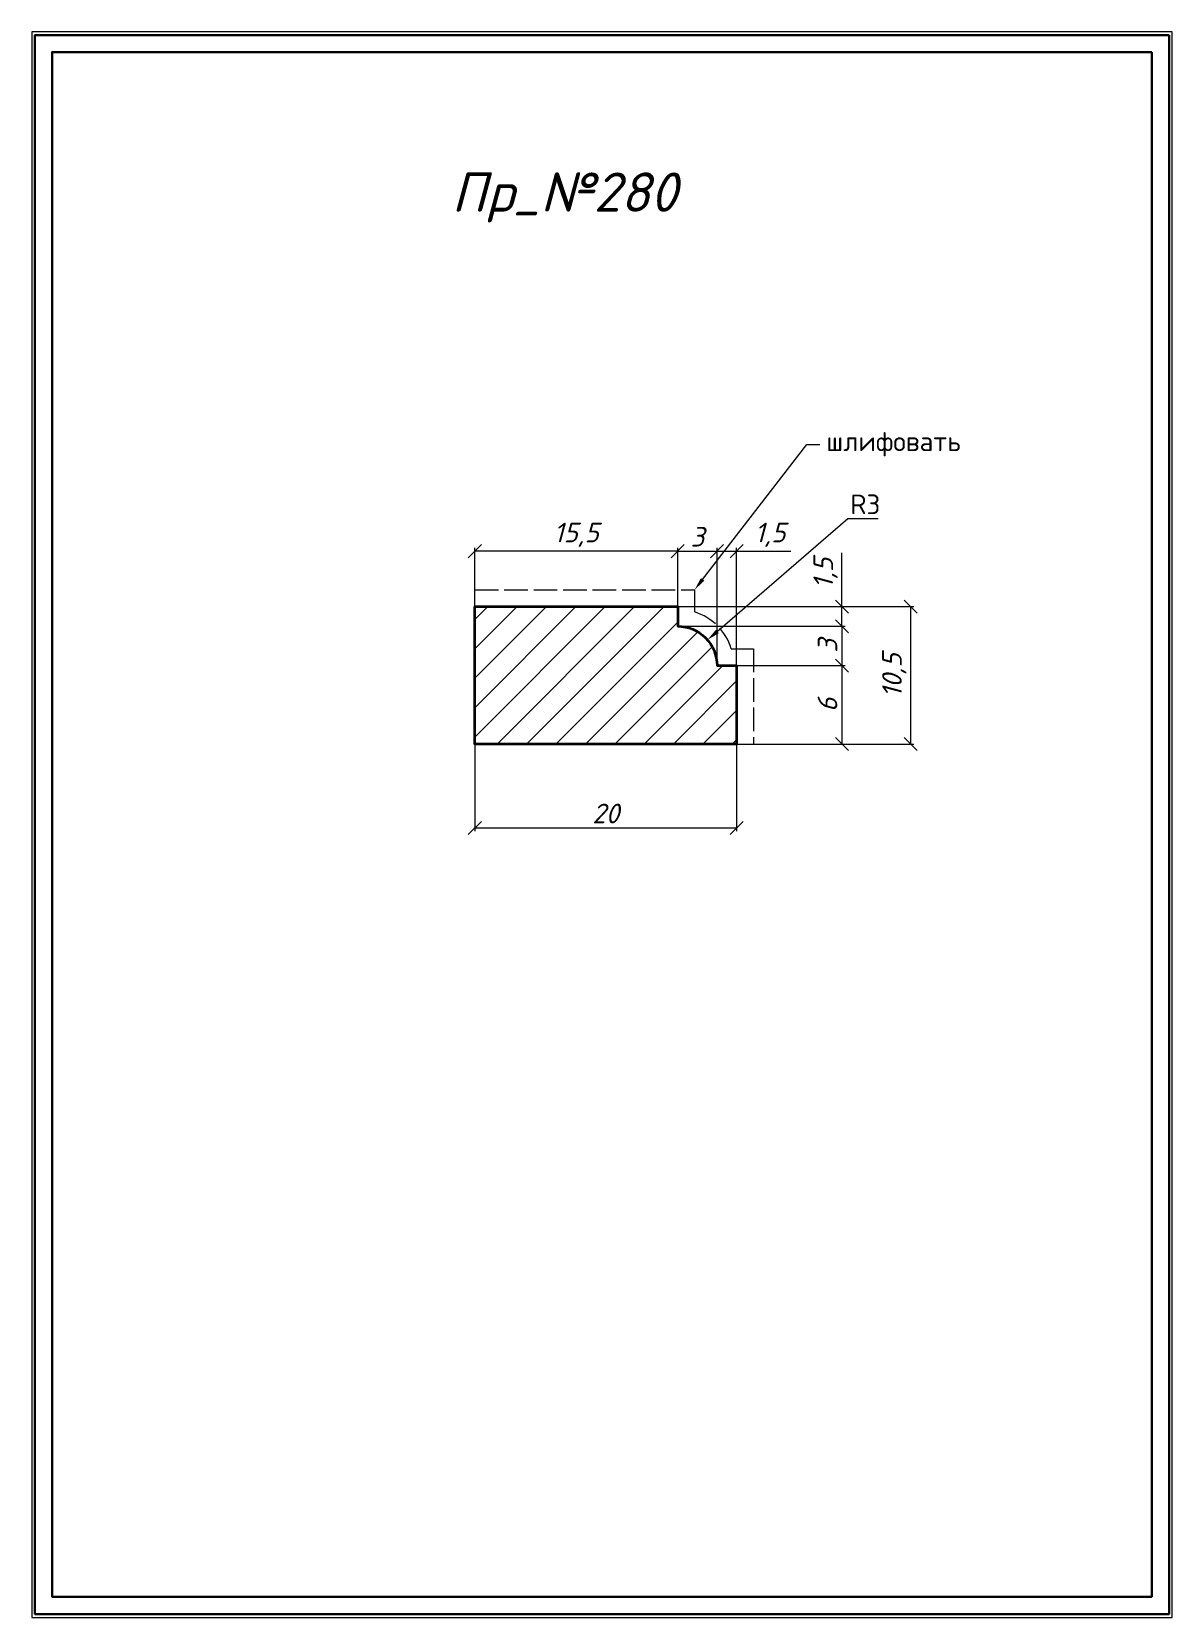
# Model space of a CAD drawing. Header units: millimetres. Extents: x 867 to 954, y -4310 to -4189.
import ezdxf
from ezdxf import colors
from ezdxf.entities.mleader import LeaderData, LeaderLine
from ezdxf.math import Vec2, Vec3

# ---------------------------------------------------------------- set-up
doc = ezdxf.new("R2010")
doc.units = ezdxf.units.MM
doc.linetypes.add('ACAD_ISO02W100', pattern=[15, 12, -3])
doc.layers.get('0').update_dxf_attribs({"lineweight": 13})
for name, color, linetype, lineweight in [('Пр_№280', 1, 'Continuous', 35), ('служебный слой ЛИНИИ ПУНКТИРНЫЕ', 7, 'ACAD_ISO02W100', 13), ('служебный слой НАДПИСИ', 7, 'Continuous', 13), ('служебный слой РАЗМЕРЫ', 7, 'Continuous', 9), ('служебный слой ШТАМП', 7, 'Continuous', 30), ('служебный слой ШТРИХОВКА', 7, 'Continuous', 5)]:
    doc.layers.add(name, color=color, linetype=linetype, lineweight=lineweight)
doc.styles.add('ЕСКД', font='isocpeur.ttf', dxfattribs={"oblique": 15})
doc.styles.add('ЕСКД профили размеры', font='isocpeur.ttf')
doc.styles.add('ЕСКД профили текст', font='isocpeur.ttf')
doc.dimstyles.new('ЕСКД', dxfattribs={"dimtxt": 3.5, "dimasz": 2.5, "dimexe": 0.25, "dimexo": 0, "dimgap": 0.35, "dimtad": 1, "dimdec": 1, "dimzin": 9, "dimtxsty": 'ЕСКД', "dimblk": 'OBLIQUE', "dimcen": 0, "dimclrd": 256, "dimclre": 256, "dimclrt": 256, "dimadec": 1, "dimazin": 0, "dimtfac": 1, "dimtdec": 1, "dimtmove": 0, "dimatfit": 3, "dimldrblk": 'DOTSMALL', "dimfxl": 1, "dimlwd": -1, "dimlwe": -1, "dimarcsym": 0})
doc.dimstyles.new('ЕСКД профили$4', dxfattribs={"dimtxt": 1.5, "dimasz": 1, "dimexe": 0.3, "dimexo": 0, "dimgap": 0.35, "dimtad": 1, "dimtoh": 1, "dimdec": 1, "dimzin": 9, "dimtxsty": 'ЕСКД профили размеры', "dimblk": 'OBLIQUE', "dimcen": 0, "dimse1": 1, "dimclrd": 256, "dimclre": 256, "dimclrt": 256, "dimadec": 1, "dimazin": 0, "dimtfac": 1, "dimtdec": 1, "dimtofl": 0, "dimtmove": 0, "dimatfit": 3, "dimldrblk": 'DOTSMALL', "dimfxl": 1, "dimlwd": -1, "dimlwe": -1, "dimarcsym": 2})

# ---------------------------------------------------------------- blocks, each defined once
blk = doc.blocks.new('_OBLIQUE')
at = {"color": 0, "linetype": 'ByBlock'}
blk.add_line((-0.5, -0.5), (0.5, 0.5), dxfattribs=at)
blk = doc.blocks.new('*D11')
at = {"layer": 'Defpoints', "color": 0, "transparency": 16777216}
for p in [(920.74, -4237.24), (920.74, -4243.24), (928.78, -4243.24)]:
    blk.add_point(p, dxfattribs=at)
at = {"layer": 'служебный слой РАЗМЕРЫ', "transparency": 16777216}
for p, q in [((920.74, -4237.24), (929.03, -4237.24)), ((928.78, -4237.24), (928.78, -4243.24)), ((920.74, -4243.24), (929.03, -4243.24))]:
    blk.add_line(p, q, dxfattribs=at)
for p, rotation in [((928.78, -4237.24), 90), ((928.78, -4243.24), 270)]:
    blk.add_blockref('_OBLIQUE', p, dxfattribs=dict(at, rotation=rotation))
at = {"layer": 'служебный слой РАЗМЕРЫ', "transparency": 16777216, "insert": (927.68, -4240.24), "char_height": 1.5, "attachment_point": 5, "rotation": 90, "style": 'ЕСКД'}
blk.add_mtext('6', dxfattribs=at)
blk = doc.blocks.new('_DotSmall')
at = {"color": 0, "linetype": 'ByBlock', "lineweight": -3, "const_width": 0.5}
blk.add_lwpolyline([(-0.0625, 0, 1), (0.0625, 0, 1)], format="xyb", close=True, dxfattribs=at)
blk = doc.blocks.new('*D10')
at = {"layer": 'Defpoints', "color": 0, "transparency": 16777216}
for p in [(900.74, -4228.5), (900.74, -4232.74), (916.24, -4232.74)]:
    blk.add_point(p, dxfattribs=at)
at = {"layer": 'служебный слой РАЗМЕРЫ', "transparency": 16777216}
for p, q in [((900.74, -4232.74), (900.74, -4228.25)), ((916.24, -4228.5), (900.74, -4228.5)), ((916.24, -4232.74), (916.24, -4228.25))]:
    blk.add_line(p, q, dxfattribs=at)
at = {"layer": 'служебный слой РАЗМЕРЫ', "transparency": 16777216, "rotation": 180}
blk.add_blockref('_OBLIQUE', (900.74, -4228.5), dxfattribs=at)
at = {"layer": 'служебный слой РАЗМЕРЫ', "transparency": 16777216}
blk.add_blockref('_OBLIQUE', (916.24, -4228.5), dxfattribs=at)
at = {"layer": 'служебный слой РАЗМЕРЫ', "transparency": 16777216, "insert": (908.49, -4227.25), "char_height": 1.5, "attachment_point": 5, "style": 'ЕСКД'}
blk.add_mtext('15,5', dxfattribs=at)
blk = doc.blocks.new('*D9')
at = {"layer": 'Defpoints', "color": 0, "transparency": 16777216}
for p in [(916.24, -4232.74), (920.74, -4243.24), (934.03, -4243.24)]:
    blk.add_point(p, dxfattribs=at)
at = {"layer": 'служебный слой РАЗМЕРЫ', "transparency": 16777216}
for p, q in [((916.24, -4232.74), (934.28, -4232.74)), ((934.03, -4232.74), (934.03, -4243.24)), ((920.74, -4243.24), (934.28, -4243.24))]:
    blk.add_line(p, q, dxfattribs=at)
for p, rotation in [((934.03, -4232.74), 90), ((934.03, -4243.24), 270)]:
    blk.add_blockref('_OBLIQUE', p, dxfattribs=dict(at, rotation=rotation))
at = {"layer": 'служебный слой РАЗМЕРЫ', "transparency": 16777216, "insert": (932.78, -4237.99), "char_height": 1.5, "attachment_point": 5, "rotation": 90, "style": 'ЕСКД'}
blk.add_mtext('10,5', dxfattribs=at)
blk = doc.blocks.new('*D7')
at = {"layer": 'Defpoints', "color": 0, "transparency": 16777216}
for p in [(918.51, -4235.28), (916.24, -4237.24)]:
    blk.add_point(p, dxfattribs=at)
at = {"layer": 'служебный слой РАЗМЕРЫ', "transparency": 16777216}
for p, q in [((929.24, -4226.02), (919.27, -4234.63)), ((931.54, -4226.02), (929.24, -4226.02))]:
    blk.add_line(p, q, dxfattribs=at)
blk.add_solid([(919.16, -4234.5), (919.38, -4234.76), (918.51, -4235.28)], dxfattribs=at)
at = {"layer": 'служебный слой РАЗМЕРЫ', "transparency": 16777216, "insert": (930.57, -4224.92), "char_height": 1.5, "attachment_point": 5, "style": 'ЕСКД профили размеры'}
blk.add_mtext('R3', dxfattribs=at)
blk = doc.blocks.new('*D6')
at = {"layer": 'Defpoints', "color": 0, "transparency": 16777216}
for p in [(916.24, -4234.24), (920.74, -4237.24), (928.78, -4237.24)]:
    blk.add_point(p, dxfattribs=at)
at = {"layer": 'служебный слой РАЗМЕРЫ', "transparency": 16777216}
for p, q in [((916.24, -4234.24), (929.03, -4234.24)), ((928.78, -4234.24), (928.78, -4237.24)), ((920.74, -4237.24), (929.03, -4237.24))]:
    blk.add_line(p, q, dxfattribs=at)
for p, rotation in [((928.78, -4234.24), 90), ((928.78, -4237.24), 270)]:
    blk.add_blockref('_OBLIQUE', p, dxfattribs=dict(at, rotation=rotation))
at = {"layer": 'служебный слой РАЗМЕРЫ', "transparency": 16777216, "insert": (927.68, -4235.74), "char_height": 1.5, "attachment_point": 5, "rotation": 90, "style": 'ЕСКД'}
blk.add_mtext('3', dxfattribs=at)
blk = doc.blocks.new('*D5')
at = {"layer": 'Defpoints', "color": 0, "transparency": 16777216}
for p in [(916.24, -4232.74), (928.78, -4232.74), (916.24, -4234.24)]:
    blk.add_point(p, dxfattribs=at)
at = {"layer": 'служебный слой РАЗМЕРЫ', "transparency": 16777216}
for p, q in [((928.78, -4232.74), (928.78, -4228.62)), ((916.24, -4232.74), (929.03, -4232.74)), ((928.78, -4234.24), (928.78, -4232.74)), ((916.24, -4234.24), (929.03, -4234.24))]:
    blk.add_line(p, q, dxfattribs=at)
for p, rotation in [((928.78, -4232.74), 90), ((928.78, -4234.24), 270)]:
    blk.add_blockref('_OBLIQUE', p, dxfattribs=dict(at, rotation=rotation))
at = {"layer": 'служебный слой РАЗМЕРЫ', "transparency": 16777216, "insert": (927.53, -4230.18), "char_height": 1.5, "attachment_point": 5, "rotation": 90, "style": 'ЕСКД'}
blk.add_mtext('1,5', dxfattribs=at)
blk = doc.blocks.new('*D4')
at = {"layer": 'Defpoints', "color": 0, "transparency": 16777216}
for p in [(920.74, -4228.5), (919.24, -4237.24), (920.74, -4237.24)]:
    blk.add_point(p, dxfattribs=at)
at = {"layer": 'служебный слой РАЗМЕРЫ', "transparency": 16777216}
for p, q in [((919.24, -4237.24), (919.24, -4228.25)), ((919.24, -4228.5), (920.74, -4228.5)), ((920.74, -4237.24), (920.74, -4228.25)), ((920.74, -4228.5), (924.87, -4228.5))]:
    blk.add_line(p, q, dxfattribs=at)
at = {"layer": 'служебный слой РАЗМЕРЫ', "transparency": 16777216, "rotation": 180}
blk.add_blockref('_OBLIQUE', (919.24, -4228.5), dxfattribs=at)
at = {"layer": 'служебный слой РАЗМЕРЫ', "transparency": 16777216}
blk.add_blockref('_OBLIQUE', (920.74, -4228.5), dxfattribs=at)
at = {"layer": 'служебный слой РАЗМЕРЫ', "transparency": 16777216, "insert": (923.3, -4227.25), "char_height": 1.5, "attachment_point": 5, "style": 'ЕСКД'}
blk.add_mtext('1,5', dxfattribs=at)

msp = doc.modelspace()

# ---------------------------------------------------------------- hatches: boundary and pattern name
at = {"layer": 'служебный слой ШТРИХОВКА'}
h = msp.add_hatch(dxfattribs=at)
h.set_pattern_fill('ANSI31', color=256, scale=0.5, style=0)
h.paths.add_polyline_path([(920.74, -4237.24), (919.24, -4237.24, 0.414214), (916.24, -4234.24), (916.24, -4232.74), (900.74, -4232.74), (900.74, -4243.24), (920.74, -4243.24)])

# ---------------------------------------------------------------- linework, layer by layer
at = {"layer": 'Пр_№280'}
msp.add_lwpolyline([(900.74, -4232.74), (916.24, -4232.74), (916.24, -4234.24, -0.414214), (919.24, -4237.24), (920.74, -4237.24), (920.74, -4243.24), (900.74, -4243.24)], format="xyb", close=True, dxfattribs=at)
at = {"layer": 'служебный слой ЛИНИИ ПУНКТИРНЫЕ', "ltscale": 0.15}
msp.add_lwpolyline([(900.74, -4231.45), (917.53, -4231.45), (917.53, -4233.15, -0.244502), (920.33, -4235.95), (922.03, -4235.95), (922.03, -4243.24)], format="xyb", dxfattribs=at)
at = {"layer": 'служебный слой ШТАМП', "color": 6, "lineweight": 5, "ltscale": 100}
msp.add_lwpolyline([(954.02, -4188.82), (866.89, -4188.82), (866.89, -4309.95), (954.02, -4309.95)], close=True, dxfattribs=at)
at = {"layer": 'служебный слой ШТАМП', "ltscale": 100}
for points in [[(953.77, -4189.07), (867.14, -4189.07), (867.14, -4309.7), (953.77, -4309.7)], [(952.45, -4190.38), (868.45, -4190.38), (868.45, -4308.38), (952.45, -4308.38)]]:
    msp.add_lwpolyline(points, close=True, dxfattribs=at)

# ---------------------------------------------------------------- texts
at = {"layer": 'служебный слой НАДПИСИ', "style": 'ЕСКД', "oblique": 15}
msp.add_text('Пр_№280', height=3, dxfattribs=at).set_placement((898.96, -4202.57))

# ---------------------------------------------------------------- dimensions: what is measured, and where the dimension line sits
at = {"layer": 'служебный слой РАЗМЕРЫ'}
dim = msp.add_radius_dim(center=(916.24, -4237.24), mpoint=(918.51, -4235.28), dimstyle='ЕСКД профили$4', override={"dimsah": 1}, dxfattribs=at)
dim.commit()
dim.dimension.update_dxf_attribs({"geometry": '*D7', "text_midpoint": (930.57, -4226.02), "dimtype": 132})
for base, p1, p2, picture, middle in [((900.74, -4228.5), (916.24, -4232.74), (900.74, -4232.74), '*D10', (908.49, -4227.25)), ((920.74, -4228.5), (919.24, -4237.24), (920.74, -4237.24), '*D4', (923.3, -4227.25))]:
    dim = msp.add_linear_dim(base=base, p1=p1, p2=p2, dimstyle='ЕСКД', override={"dimtxt": 1.5, "dimasz": 1}, dxfattribs=at)
    dim.commit()
    dim.dimension.update_dxf_attribs({"geometry": picture, "text_midpoint": middle})
for base, p1, p2 in [((919.24, -4228.5), (916.24, -4232.74), (919.24, -4237.24)), ((920.74, -4249.64), (900.74, -4243.24), (920.74, -4243.24))]:
    msp.add_linear_dim(base=base, p1=p1, p2=p2, dimstyle='ЕСКД', override={"dimtxt": 1.5, "dimasz": 1}, dxfattribs=at).render()
for base, p1, p2, picture, middle in [((928.78, -4232.74), (916.24, -4234.24), (916.24, -4232.74), '*D5', (927.53, -4230.18)), ((934.03, -4243.24), (916.24, -4232.74), (920.74, -4243.24), '*D9', (932.78, -4237.99)), ((928.78, -4237.24), (916.24, -4234.24), (920.74, -4237.24), '*D6', (927.68, -4235.74)), ((928.78, -4243.24), (920.74, -4237.24), (920.74, -4243.24), '*D11', (927.68, -4240.24))]:
    dim = msp.add_linear_dim(base=base, p1=p1, p2=p2, angle=90, dimstyle='ЕСКД', override={"dimtxt": 1.5, "dimasz": 1}, dxfattribs=at)
    dim.commit()
    dim.dimension.update_dxf_attribs({"geometry": picture, "text_midpoint": middle})

# ---------------------------------------------------------------- leaders
ml = msp.add_multileader_mtext('Standard', dxfattribs=at)
ml.set_content('\\A1;шлифовать', color=256, style='ЕСКД профили текст')
ml.set_leader_properties(color=256, linetype='ByLayer', lineweight=-1)
ml.build(insert=Vec2(0, 0))
ml.multileader.update_dxf_attribs({"dogleg_length": 1, "arrow_head_size": 1})
ctx = ml.context
ctx.base_point, ctx.char_height, ctx.arrow_head_size, ctx.landing_gap_size, ctx.plane_origin = Vec3(927.09, -4220.34), 1.5, 1, 0.5, Vec3(915.29, -4206.4)
notes = []
notes.append((ctx, [(1, (1, 1, 0), (926.09, -4220.34), (1, 0), 1, [(0, [(917.53, -4231.45)], 0, [])])]))
ctx.mtext.insert, ctx.mtext.flow_direction = Vec3(927.59, -4219.36), 5
for ctx, leaders in notes:
    for number, flags, end, landing, length, lines in leaders:
        leader = LeaderData()
        leader.index, (leader.has_last_leader_line, leader.has_dogleg_vector, leader.attachment_direction) = number, flags
        leader.last_leader_point, leader.dogleg_vector, leader.dogleg_length = Vec3(end), Vec3(landing), length
        for number, points, colour, breaks in lines:
            line = LeaderLine()
            line.index, line.vertices, line.color, line.breaks = number, Vec3.list(points), colors.encode_raw_color(colour), breaks
            leader.lines.append(line)
        ctx.leaders.append(leader)

doc.saveas('drawing.dxf')
